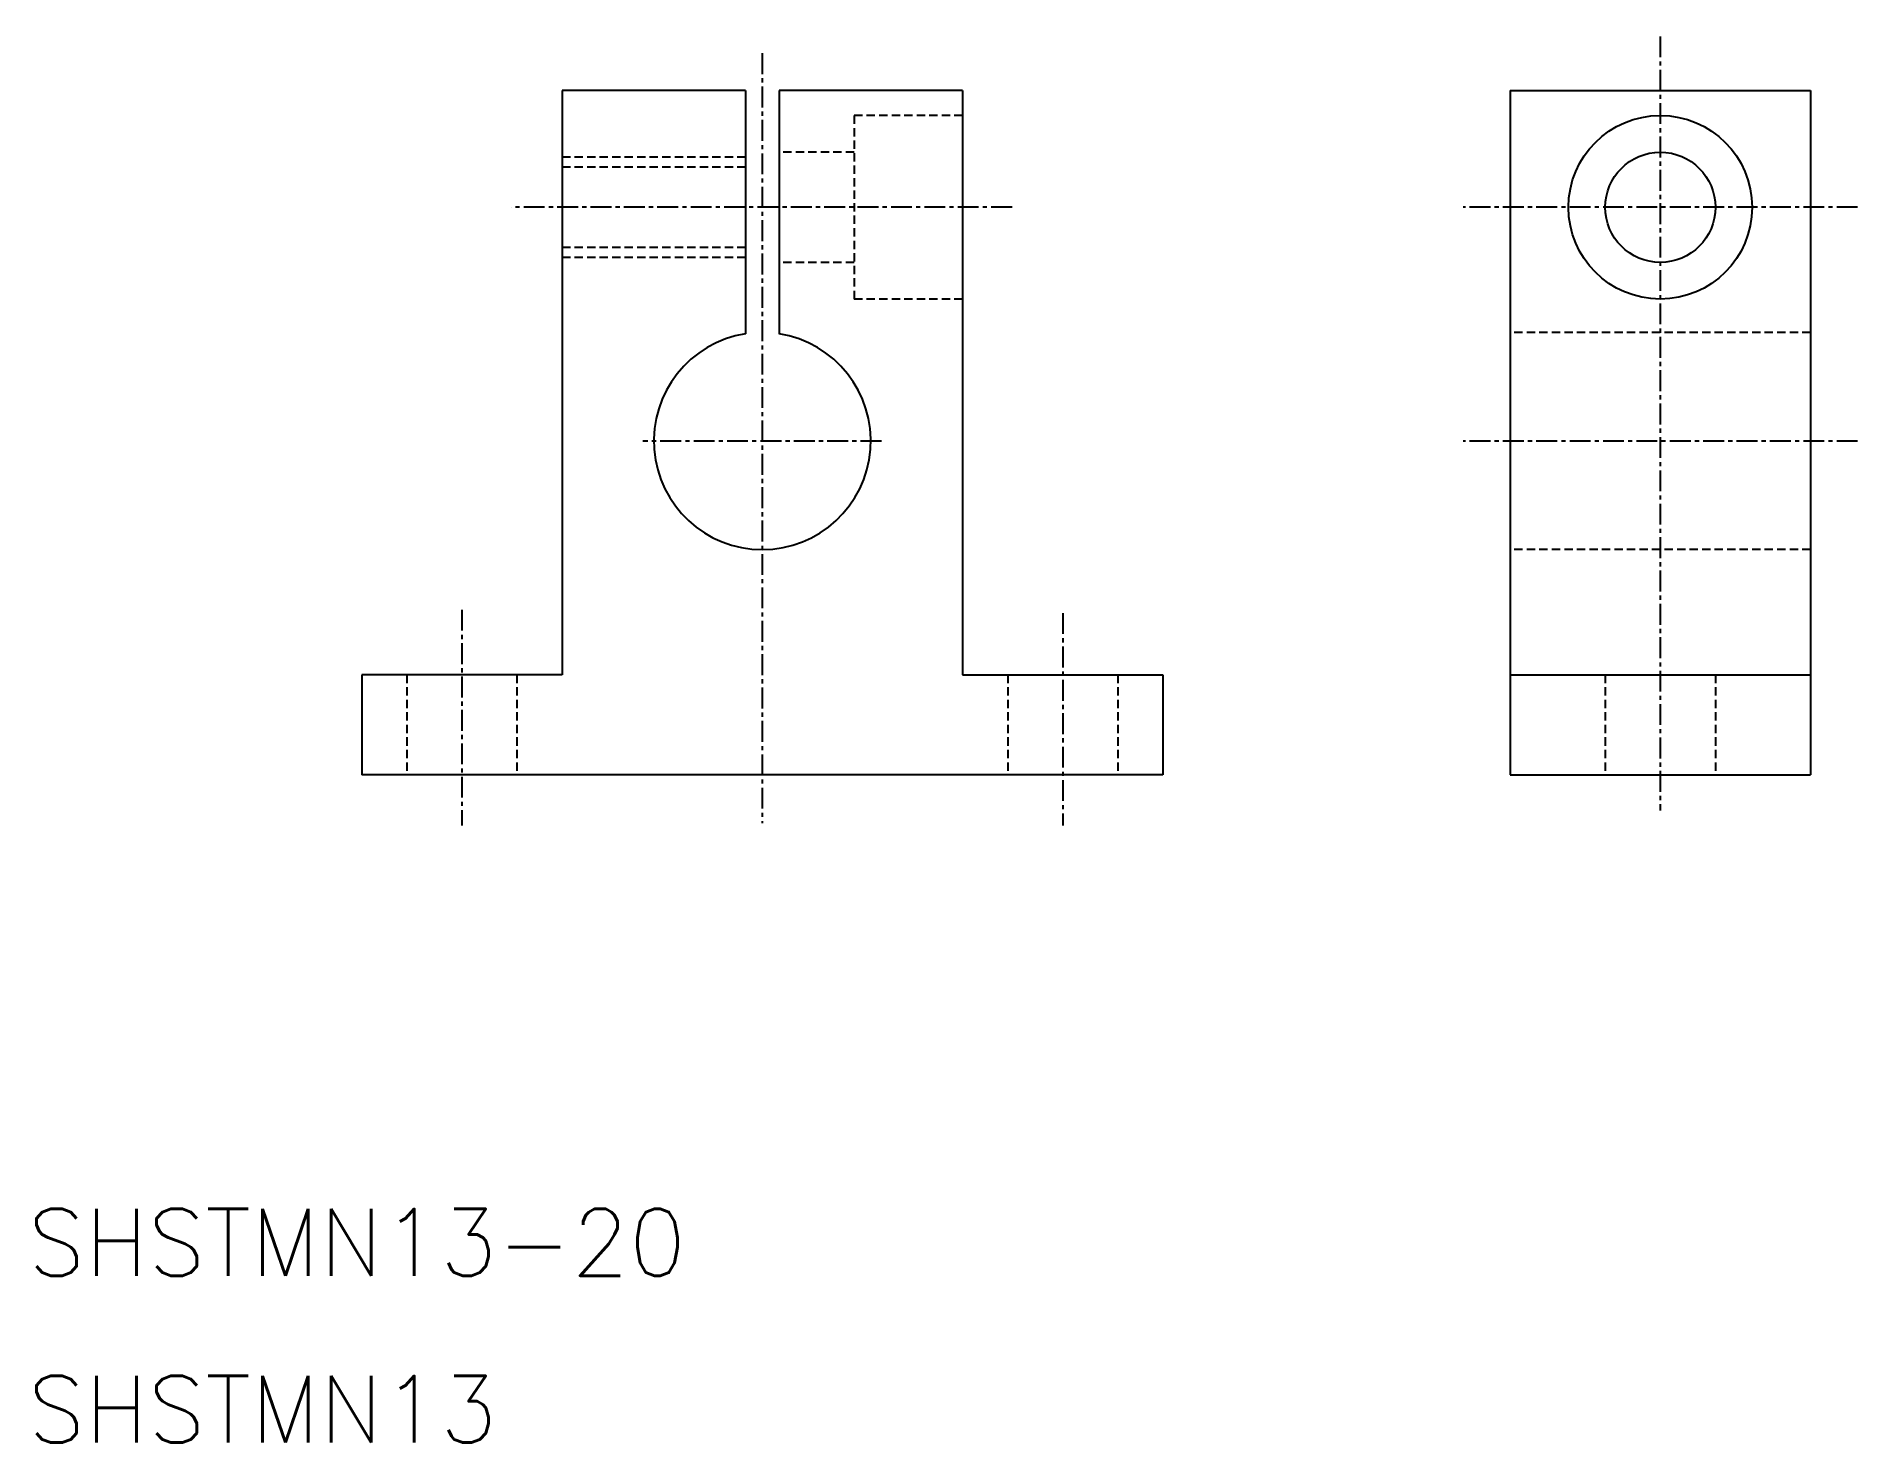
# Model space of a CAD drawing. Extents: x 4 to 113, y 3 to 87.
import ezdxf

# ---------------------------------------------------------------- set-up
doc = ezdxf.new("R2010")
doc.units = 0
doc.linetypes.add('CENTER', pattern=[2, 1.25, -0.25, 0.25, -0.25])
doc.linetypes.add('DASHED', pattern=[0.75, 0.5, -0.25])
doc.layers.get('0').update_dxf_attribs({"linetype": 'CONTINUOUS'})
doc.layers.add('CENTER', color=1, linetype='CENTER')
doc.styles.get("Standard").update_dxf_attribs({"font": 'txt.shx', "bigfont": 'extfont.shx'})

msp = doc.modelspace()

# ---------------------------------------------------------------- linework, layer by layer
at = {"color": 7, "linetype": 'CONTINUOUS'}
for p, q in [((35.68, 83.98), (35.68, 48.98)), ((46.68, 83.98), (35.68, 83.98)), ((46.68, 83.98), (46.68, 69.41)), ((59.68, 83.98), (48.68, 83.98)), ((48.68, 83.98), (48.68, 69.41)), ((59.68, 83.98), (59.68, 48.98)), ((92.48, 83.98), (110.48, 83.98)), ((92.48, 83.98), (92.48, 42.98)), ((110.48, 83.98), (110.48, 42.98)), ((23.68, 48.98), (23.68, 42.98)), ((35.68, 48.98), (23.68, 48.98)), ((59.68, 48.98), (71.68, 48.98)), ((71.68, 48.98), (71.68, 42.98)), ((92.48, 48.98), (110.48, 48.98)), ((23.68, 47.48), (23.68, 47.48)), ((23.68, 45.98), (23.68, 45.98)), ((71.68, 42.98), (23.68, 42.98)), ((92.48, 42.98), (110.48, 42.98))]:
    msp.add_line(p, q, dxfattribs=at)
at = {"color": 3, "linetype": 'DASHED'}
for p, q in [((53.18, 82.48), (53.18, 71.48)), ((59.68, 82.48), (53.18, 82.48)), ((46.68, 79.98), (35.68, 79.98)), ((53.18, 80.28), (48.68, 80.28)), ((46.68, 79.38), (35.68, 79.38)), ((46.68, 74.58), (35.68, 74.58)), ((46.68, 73.98), (35.68, 73.98)), ((53.18, 73.68), (48.68, 73.68)), ((59.68, 71.48), (53.18, 71.48)), ((110.48, 69.48), (92.48, 69.48)), ((110.48, 56.48), (92.48, 56.48)), ((26.38, 48.98), (26.38, 42.98)), ((32.98, 48.98), (32.98, 42.98)), ((62.38, 48.98), (62.38, 42.98)), ((68.98, 48.98), (68.98, 42.98)), ((98.18, 48.98), (98.18, 42.98)), ((104.78, 48.98), (104.78, 42.98))]:
    msp.add_line(p, q, dxfattribs=at)
at = {"color": 7, "linetype": 'CONTINUOUS'}
for radius in [5.5, 3.3]:
    msp.add_circle((101.48, 76.98), radius, dxfattribs=at)
msp.add_arc((47.68, 62.98), 6.5, 98.8499, 81.1501, dxfattribs=at)
at = {"layer": 'CENTER', "color": 1, "linetype": 'CENTER'}
for p, q in [((47.68, 86.21), (47.68, 40.08)), ((101.48, 87.22), (101.48, 40.85)), ((62.64, 76.98), (32.63, 76.98)), ((113.3, 76.98), (89.67, 76.98)), ((54.82, 62.98), (40.53, 62.98)), ((113.3, 62.98), (89.67, 62.98)), ((29.68, 52.87), (29.68, 39.94)), ((65.68, 52.67), (65.68, 39.94))]:
    msp.add_line(p, q, dxfattribs=at)

# ---------------------------------------------------------------- texts
at = {"color": 7, "linetype": 'CONTINUOUS'}
for s, p in [('SHSTMN13-20', (3.68, 12.98)), ('SHSTMN13', (3.68, 2.98))]:
    msp.add_text(s, height=4, dxfattribs=at).set_placement(p)

doc.saveas('drawing.dxf')
